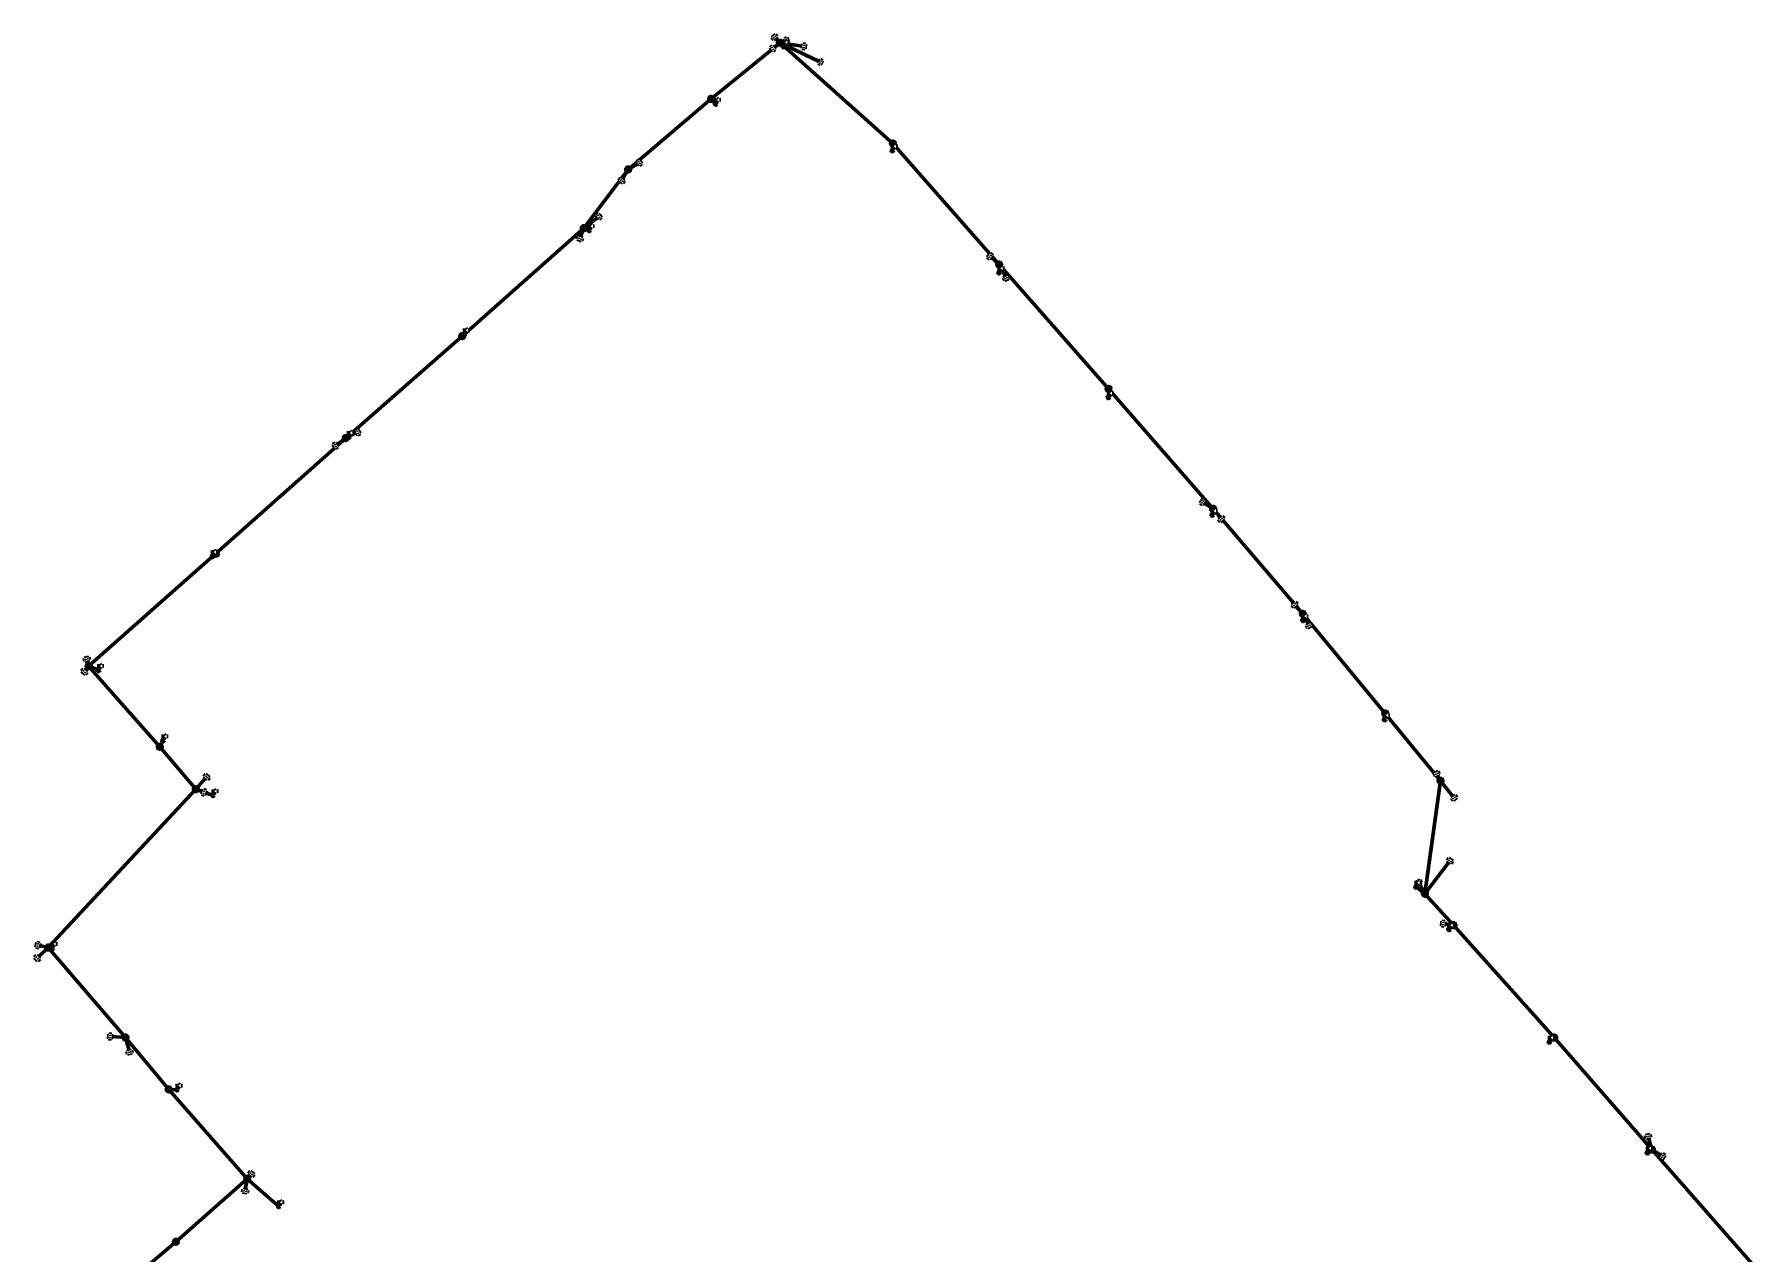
# Model space of a CAD drawing. Header units: metres. Extents: x 2256303 to 2256793, y 5962214 to 5962728.
# Drawn here: x 2256387 to 2256744.3, y 5962474.4 to 5962727.6 of the extents above; entities that cross this region are included whole.
import ezdxf

# ---------------------------------------------------------------- set-up
doc = ezdxf.new("R2010")
doc.units = ezdxf.units.M
doc.set_wipeout_variables(frame=1)
doc.linetypes.add('259-2-23_Съемка$0$T_03.LINE', pattern=[1, 1, 0])
doc.layers.add('ИЧ_ТК_СС', color=92, linetype='Continuous', lineweight=60)

# ---------------------------------------------------------------- blocks, each defined once
blk = doc.blocks.new('Столб МЕТ')
at = {"linetype": 'Continuous', "lineweight": -2}
h = blk.add_hatch(color=0, dxfattribs=at)
edge = h.paths.add_edge_path()
edge.add_arc((0, 0), 0.1, 0, 360)
at = {"color": 0, "linetype": 'Continuous', "lineweight": -2}
blk.add_circle((0, 0), 0.1, dxfattribs=at)
blk = doc.blocks.new('Люк Кабель Связи')
at = {"color": 0, "linetype": 'Continuous', "lineweight": -2}
blk.add_wipeout([(1, 0), (0.97, 0.26), (0.87, 0.5), (0.71, 0.71), (0.5, 0.87), (0.26, 0.97), (0, 1), (-0.26, 0.97), (-0.5, 0.87), (-0.71, 0.71), (-0.87, 0.5), (-0.97, 0.26), (-1, 0), (-0.97, -0.26), (-0.87, -0.5), (-0.71, -0.71), (-0.5, -0.87), (-0.26, -0.97), (0, -1), (0.26, -0.97), (0.5, -0.87), (0.71, -0.71), (0.87, -0.5), (0.97, -0.26)], dxfattribs=at)
for p, q in [((0, 0), (-0.71, -0.71)), ((0, 0), (0, 1)), ((0.71, -0.71), (0, 0))]:
    blk.add_line(p, q, dxfattribs=at)
at = {"color": 0, "linetype": 'Continuous', "lineweight": -2, "flags": 128}
blk.add_lwpolyline([(1, 0), (0.97, 0.26), (0.87, 0.5), (0.71, 0.71), (0.5, 0.87), (0.26, 0.97), (0, 1), (-0.26, 0.97), (-0.5, 0.87), (-0.71, 0.71), (-0.87, 0.5), (-0.97, 0.26), (-1, 0), (-0.97, -0.26), (-0.87, -0.5), (-0.71, -0.71), (-0.5, -0.87), (-0.26, -0.97), (0, -1), (0.26, -0.97), (0.5, -0.87), (0.71, -0.71), (0.87, -0.5), (0.97, -0.26)], close=True, dxfattribs=at)
at = {"lineweight": 20}
blk.add_circle((0, 0), 1, dxfattribs=at)
blk = doc.blocks.new('259-2-23_Съемка$0$T_03.44.02')
at = {"color": 0, "linetype": '259-2-23_Съемка$0$T_03.LINE', "lineweight": -2}
blk.add_lwpolyline([(-0.5, 0), (0.5, 0), (0.5, 0.6), (-0.5, 0.6)], close=True, dxfattribs=at)
blk.add_wipeout([(-0.5, 0.6), (0.5, 0.6), (0.5, 0), (-0.5, 0)])
at = {"color": 0, "linetype": '259-2-23_Съемка$0$T_03.LINE', "lineweight": 15}
for centre in [(-0.24, 0.3), (0.24, 0.3)]:
    blk.add_circle(centre, 0.075, dxfattribs=at)
blk = doc.blocks.new('259-2-23_Съемка$0$g5_111_3b')
h = blk.add_hatch(color=0)
edge = h.paths.add_edge_path()
edge.add_arc((0, 0), 0.25, 0, 360)
at = {"color": 0}
for points in [[(0, 1.25), (0, 0.25)], [(0.25, 0.875), (0, 0.875)], [(0.75, 1.25), (0.75, 0.5)]]:
    blk.add_lwpolyline(points, dxfattribs=at)
blk.add_lwpolyline([(0.75, 1.25), (0.25, 0.875), (0.75, 0.5)])
blk.add_circle((0, 0), 0.25, dxfattribs=at)
blk.add_wipeout([(0.25, 0.875), (0.75, 1.25), (0.75, 0.5)])

msp = doc.modelspace()

# ---------------------------------------------------------------- linework, layer by layer
at = {"layer": 'ИЧ_ТК_СС'}
for points in [[(2256398.8047, 5962461.9407), (2256416.4349, 5962476.9105), (2256431.2405, 5962489.993), (2256414.9204, 5962508.5501), (2256405.9398, 5962519.2984), (2256389.8973, 5962537.9841), (2256420.5556, 5962570.8805), (2256413.0584, 5962579.7026), (2256398.2981, 5962596.4411), (2256424.7409, 5962619.8161), (2256451.6775, 5962643.8216), (2256475.8769, 5962664.9939), (2256501.123, 5962687.4284), (2256510.3453, 5962699.6065), (2256527.5884, 5962714.2436), (2256541.8799, 5962725.9229), (2256565.3357, 5962704.9589), (2256587.3873, 5962679.8519), (2256610.1337, 5962654.033), (2256631.8176, 5962629.1027), (2256650.4746, 5962607.2809), (2256667.5921, 5962586.6046), (2256679.0711, 5962572.6336), (2256675.8202, 5962549.1895), (2256681.7661, 5962542.6483), (2256702.6699, 5962519.2995), (2256722.9498, 5962496.0673), (2256744.2911, 5962471.7495)], [(2256541.8799, 5962725.9229), (2256542.6744, 5962725.1328)], [(2256527.5884, 5962714.2436), (2256528.4997, 5962713.1863)], [(2256565.3357, 5962704.9589), (2256565.2342, 5962703.5149)], [(2256501.123, 5962687.4284), (2256502.2737, 5962686.9425)], [(2256587.3873, 5962679.8519), (2256587.3881, 5962678.1688)], [(2256475.8769, 5962664.9939), (2256476.3608, 5962665.3356)], [(2256610.1337, 5962654.033), (2256610.105, 5962652.2481)], [(2256451.6775, 5962643.8216), (2256452.2886, 5962644.0016)], [(2256631.8176, 5962629.1027), (2256631.6686, 5962627.8213)], [(2256424.7409, 5962619.8161), (2256424.0138, 5962619.2555)], [(2256650.4746, 5962607.2809), (2256650.4931, 5962605.9465)], [(2256398.2981, 5962596.4411), (2256400.379, 5962595.5818)], [(2256667.5921, 5962586.6046), (2256667.4465, 5962585.3662)], [(2256420.5556, 5962570.8805), (2256424.1378, 5962569.6018)], [(2256675.8202, 5962549.1895), (2256673.9793, 5962550.6065)], [(2256681.7661, 5962542.6483), (2256680.8225, 5962541.7576)], [(2256389.8973, 5962537.9841), (2256390.7165, 5962537.8689)], [(2256702.6699, 5962519.2995), (2256701.679, 5962518.4088)], [(2256414.9204, 5962508.5501), (2256416.6697, 5962508.4664)], [(2256722.9498, 5962496.0673), (2256722.0488, 5962495.4257)], [(2256431.2405, 5962489.993), (2256437.773, 5962484.2384)]]:
    msp.add_lwpolyline(points, dxfattribs=at)
for points, elevation in [([(2256541.8799, 5962725.9229), (2256540.5993, 5962724.9125)], 206.7316), ([(2256541.8799, 5962725.9229), (2256540.9491, 5962726.8678)], 206.7316), ([(2256541.8799, 5962725.9229), (2256542.9159, 5962726.2944)], 206.7316), ([(2256541.8799, 5962725.9229), (2256546.5419, 5962725.2096)], 206.7316), ([(2256541.8799, 5962725.9229), (2256550.0189, 5962722.047)], 206.7316), ([(2256510.3453, 5962699.6065), (2256512.4049, 5962700.8512)], 205.2178), ([(2256510.3453, 5962699.6065), (2256509.1679, 5962697.5218)], 205.2178), ([(2256501.123, 5962687.4284), (2256504.0222, 5962689.6358)], 205.0687), ([(2256501.123, 5962687.4284), (2256500.4081, 5962685.5142)], 205.0687), ([(2256587.3873, 5962679.8519), (2256585.7087, 5962681.3532)], 207.4723), ([(2256587.3873, 5962679.8519), (2256588.7004, 5962677.2892)], 207.4723), ([(2256476.3608, 5962665.3356), (2256475.8769, 5962664.9939)], 204.9116), ([(2256451.6775, 5962643.8216), (2256449.7774, 5962642.3951)], 205.1135), ([(2256451.6775, 5962643.8216), (2256453.9247, 5962644.8741)], 205.1135), ([(2256631.8176, 5962629.1027), (2256629.915, 5962630.3764)], 207.5365), ([(2256631.8176, 5962629.1027), (2256633.3366, 5962627.2183)], 207.5365), ([(2256650.4746, 5962607.2809), (2256648.9558, 5962608.9709)], 207.6166), ([(2256650.4746, 5962607.2809), (2256651.5953, 5962605.1208)], 207.6166), ([(2256398.2981, 5962596.4411), (2256397.9575, 5962597.6119)], 205.6414), ([(2256398.2981, 5962596.4411), (2256397.6118, 5962595.5187)], 205.6414), ([(2256413.0584, 5962579.7026), (2256413.7406, 5962580.9733)], 205.6677), ([(2256420.5556, 5962570.8805), (2256422.5952, 5962573.2135)], 205.5914), ([(2256679.0711, 5962572.6336), (2256678.3991, 5962573.8434)], 207.5211), ([(2256679.0711, 5962572.6336), (2256681.7088, 5962569.3163)], 207.5211), ([(2256420.5556, 5962570.8805), (2256421.9473, 5962570.3551)], 205.5914), ([(2256420.5556, 5962570.8805), (2256421.9473, 5962570.3551)], 205.5914), ([(2256675.8202, 5962549.1895), (2256680.827, 5962555.7853)], 205.1797), ([(2256675.8202, 5962549.1895), (2256674.7007, 5962551.2897)], 205.1797), ([(2256681.7661, 5962542.6483), (2256679.8968, 5962542.9488)], 205.183), ([(2256389.8973, 5962537.9841), (2256387.807, 5962536.0156)], 205.5013), ([(2256389.8973, 5962537.9841), (2256388.0222, 5962538.4518)], 205.5013), ([(2256405.9398, 5962519.2984), (2256403.0575, 5962519.4953)], 205.5253), ([(2256405.9398, 5962519.2984), (2256406.7169, 5962516.5632)], 205.5253), ([(2256722.9498, 5962496.0673), (2256722.257, 5962498.4882)], 204.9014), ([(2256722.9498, 5962496.0673), (2256724.9555, 5962494.8322)], 204.9014), ([(2256431.2405, 5962489.993), (2256430.8279, 5962487.7102)], 205.463), ([(2256431.2405, 5962489.993), (2256431.9077, 5962490.7623)], 205.463)]:
    msp.add_lwpolyline(points, dxfattribs=dict(at, elevation=elevation))

# ---------------------------------------------------------------- block references
at = {"layer": 'ИЧ_ТК_СС', "xscale": 0.5, "yscale": 0.5, "zscale": 0.5}
for p in [(2256540.9491, 5962726.8678, 206.7245), (2256542.9159, 5962726.2944, 206.7007), (2256540.5993, 5962724.9125, 206.6937), (2256546.5419, 5962725.2096, 206.7704), (2256512.4049, 5962700.8512, 205.1427), (2256565.2342, 5962703.5149, 207.3942), (2256509.1679, 5962697.5218, 205.0117), (2256504.0222, 5962689.6358, 204.9287), (2256500.4081, 5962685.5142, 205.0465), (2256585.7087, 5962681.3532, 207.1975), (2256588.7004, 5962677.2892, 207.1374), (2256453.9247, 5962644.8741, 205.1024), (2256449.7774, 5962642.3951, 204.9817), (2256629.915, 5962630.3764, 207.2313), (2256633.3366, 5962627.2183, 207.2569), (2256648.9558, 5962608.9709, 207.4792), (2256651.5953, 5962605.1208, 207.5315), (2256397.9575, 5962597.6119, 205.3504), (2256397.6118, 5962595.5187, 205.4463), (2256422.5952, 5962573.2135, 205.4833), (2256678.3991, 5962573.8434, 207.2966), (2256421.9473, 5962570.3551, 205.4182), (2256681.7088, 5962569.3163, 207.2912), (2256680.827, 5962555.7853, 206.581), (2256674.7007, 5962551.2897, 205.1911), (2256679.8968, 5962542.9488, 204.984), (2256387.807, 5962536.0156, 205.1862), (2256388.0222, 5962538.4518, 205.2407), (2256403.0575, 5962519.4953, 205.2903), (2256406.7169, 5962516.5632, 205.4586), (2256722.257, 5962498.4882, 204.8215), (2256724.9555, 5962494.8322, 204.7701), (2256431.9077, 5962490.7623, 205.4073), (2256430.8279, 5962487.7102, 205.3511)]:
    msp.add_blockref('Столб МЕТ', p, dxfattribs=at)

# ---------------------------------------------------------------- next in the draw order: block references
for p in [(2256541.8799, 5962725.9229, 206.7316), (2256527.5884, 5962714.2436, 205.1898), (2256565.3357, 5962704.9589, 207.3448), (2256510.3453, 5962699.6065, 205.2178), (2256501.123, 5962687.4284, 205.0687), (2256587.3873, 5962679.8519, 207.4723), (2256475.8769, 5962664.9939, 204.9294), (2256610.1337, 5962654.033, 207.4449), (2256451.6775, 5962643.8216, 205.1135), (2256631.8176, 5962629.1027, 207.5365), (2256424.7409, 5962619.8161, 205.4814), (2256650.4746, 5962607.2809, 207.6166), (2256398.2981, 5962596.4411, 205.6414), (2256667.5921, 5962586.6046, 207.444), (2256413.0584, 5962579.7026, 205.6677), (2256679.0711, 5962572.6336, 207.5211), (2256420.5556, 5962570.8805, 205.5914), (2256675.8202, 5962549.1895, 205.1797), (2256681.7661, 5962542.6483, 205.183), (2256389.8973, 5962537.9841, 205.5013), (2256405.9398, 5962519.2984, 205.5253), (2256702.6699, 5962519.2995, 205.1566), (2256414.9204, 5962508.5501, 205.6741), (2256722.9498, 5962496.0673, 204.9014), (2256431.2405, 5962489.993, 205.463), (2256416.4349, 5962476.9105, 204.9372)]:
    msp.add_blockref('Люк Кабель Связи', p, dxfattribs=at)
at = {"layer": 'ИЧ_ТК_СС', "linetype": 'Continuous'}
for p, rotation in [((2256546.5419, 5962725.2096, 206.7704), 263.6495512982912), ((2256550.0189, 5962722.047, 206.8541), 241.3963378060443), ((2256504.0222, 5962689.6358, 204.9287), 309.3431951415351), ((2256588.7004, 5962677.2892, 207.1374), 206.2244117353064), ((2256681.7088, 5962569.3163, 207.2912), 217.4953796288736), ((2256680.827, 5962555.7853, 206.581), 323.2945909573043), ((2256403.0575, 5962519.4953, 205.2903), 85.90885990833442), ((2256406.7169, 5962516.5632, 205.4586), 194.0104293774383), ((2256722.257, 5962498.4882, 204.8215), 15.34328231444243)]:
    msp.add_blockref('259-2-23_Съемка$0$T_03.44.02', p, dxfattribs=dict(at, rotation=rotation))
at = {"layer": 'ИЧ_ТК_СС'}
msp.add_blockref('259-2-23_Съемка$0$g5_111_3b', (2256437.773, 5962484.2384), dxfattribs=at)

# ---------------------------------------------------------------- next in the draw order: block references
at = {"linetype": 'Continuous', "xscale": 0.5, "yscale": 0.5, "zscale": 0.5}
msp.add_blockref('Столб МЕТ', (2256550.0189, 5962722.047, 206.7316), dxfattribs=at)
at = {"layer": 'ИЧ_ТК_СС', "linetype": 'Continuous'}
for p, rotation in [((2256540.9491, 5962726.8678, 206.7245), 42.41427241556558), ((2256512.4049, 5962700.8512, 205.1427), 304.3570444561694), ((2256509.1679, 5962697.5218, 205.0117), 146.4886244410989), ((2256500.4081, 5962685.5142, 205.0465), 160.1603331510219), ((2256585.7087, 5962681.3532, 207.1975), 46.64156790334447), ((2256453.9247, 5962644.8741, 205.1024), 299.1479509856778), ((2256449.7774, 5962642.3951, 204.9817), 122.1431046848797), ((2256629.915, 5962630.3764, 207.2313), 55.68225657216853), ((2256633.3366, 5962627.2183, 207.2569), 219.9194601289809), ((2256648.9558, 5962608.9709, 207.4792), 42.18569537431804), ((2256651.5953, 5962605.1208, 207.5315), 206.9228654260191), ((2256397.6118, 5962595.5187, 205.4463), 139.4265269825882), ((2256422.5952, 5962573.2135, 205.4833), 319.7516338831504), ((2256678.3991, 5962573.8434, 207.2966), 26.24174055778163), ((2256421.9473, 5962570.3551, 205.4182), 250.2522368595093), ((2256674.7007, 5962551.2897, 205.1911), 29.81648483283657), ((2256679.8968, 5962542.9488, 204.984), 83.44372591821663), ((2256387.807, 5962536.0156, 205.1862), 134.3154038672358), ((2256724.9555, 5962494.8322, 204.7701), 234.351994267345), ((2256431.9077, 5962490.7623, 205.4073), 319.4689106404555), ((2256430.8279, 5962487.7102, 205.3511), 171.3868818265632)]:
    msp.add_blockref('259-2-23_Съемка$0$T_03.44.02', p, dxfattribs=dict(at, rotation=rotation))
at = {"layer": 'ИЧ_ТК_СС'}
for p in [(2256528.4997, 5962713.1863), (2256565.2342, 5962703.5149), (2256476.3608, 5962665.3356), (2256610.105, 5962652.2481), (2256424.0138, 5962619.2555), (2256667.4465, 5962585.3662), (2256413.7406, 5962580.9733, 205.6677), (2256390.7165, 5962537.8689), (2256701.679, 5962518.4088), (2256416.6697, 5962508.4664), (2256722.0488, 5962495.4257)]:
    msp.add_blockref('259-2-23_Съемка$0$g5_111_3b', p, dxfattribs=at)

# ---------------------------------------------------------------- next in the draw order: block references
at = {"layer": 'ИЧ_ТК_СС', "linetype": 'Continuous'}
for p, rotation in [((2256540.5993, 5962724.9125, 206.6937), 128.4224241109353), ((2256542.9159, 5962726.2944, 206.7007), 292.2714541185967), ((2256397.9575, 5962597.6119, 205.3504), 13.70467829739636), ((2256388.0222, 5962538.4518, 205.2407), 77.89271896954737)]:
    msp.add_blockref('259-2-23_Съемка$0$T_03.44.02', p, dxfattribs=dict(at, rotation=rotation))
at = {"layer": 'ИЧ_ТК_СС'}
for p in [(2256502.2737, 5962686.9425), (2256587.3881, 5962678.1688), (2256452.2886, 5962644.0016), (2256631.6686, 5962627.8213), (2256650.4931, 5962605.9465), (2256424.1378, 5962569.6018), (2256673.9793, 5962550.6065), (2256680.8225, 5962541.7576)]:
    msp.add_blockref('259-2-23_Съемка$0$g5_111_3b', p, dxfattribs=at)

# ---------------------------------------------------------------- next in the draw order: block references
for p in [(2256542.6744, 5962725.1328), (2256400.379, 5962595.5818)]:
    msp.add_blockref('259-2-23_Съемка$0$g5_111_3b', p, dxfattribs=at)

doc.saveas('drawing.dxf')
